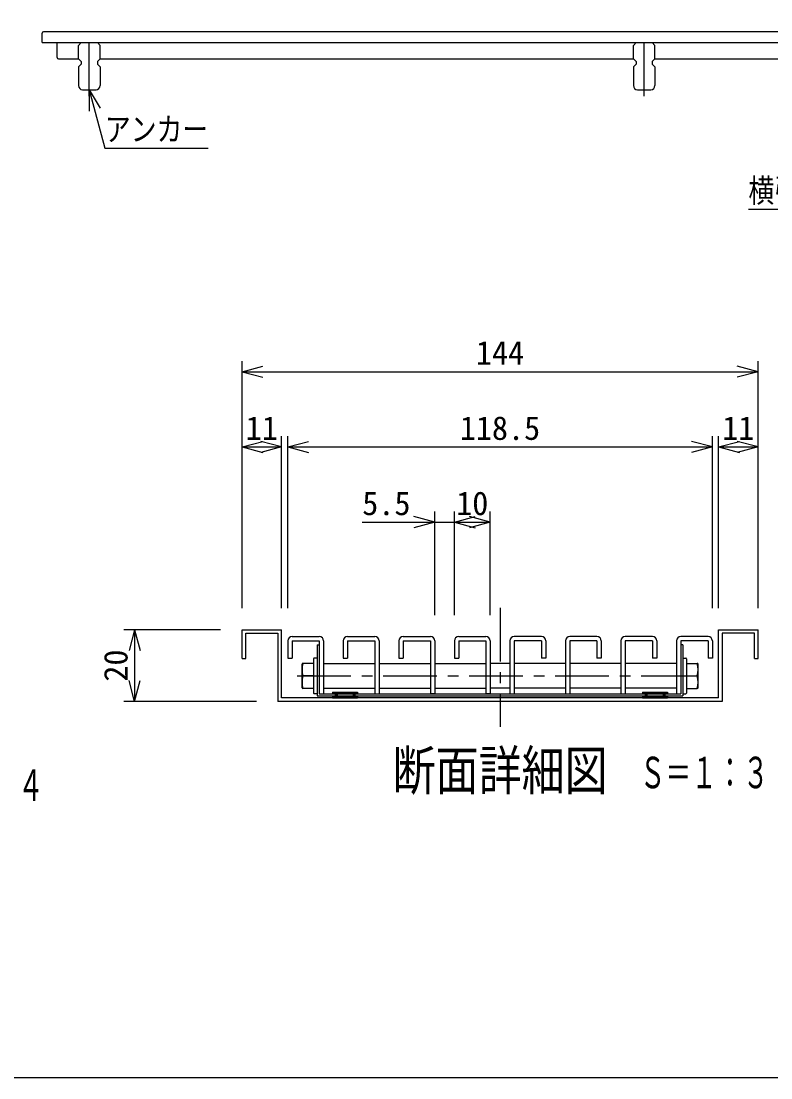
# Model space of a CAD drawing. Units: millimetres, scale not verified, with parts at other scales. Extents: x -1092 to 1092, y -744 to 696.
# Drawn here: x -556 to 2, y -744 to 43 of the extents above; entities that cross this region are included whole.
import ezdxf
from ezdxf.enums import TextEntityAlignment as Align

# ---------------------------------------------------------------- set-up
doc = ezdxf.new("R2010")
doc.units = ezdxf.units.MM
doc.header["$LTSCALE"] = 8
doc.linetypes.add('CHAIN1', pattern=[8, 5, -1, 1, -1])
for name, color, linetype in [('0-0_計極細', 2, 'Continuous'), ('0-1_計細線', 3, 'Continuous'), ('0-5_寸法線', 7, 'Continuous'), ('0-7_枠細線', 5, 'Continuous'), ('0-8_枠中線', 5, 'Continuous'), ('1-2_極細2', 2, 'Continuous'), ('1-3_細線2', 4, 'Continuous'), ('1-5_寸法2', 7, 'Continuous')]:
    doc.layers.add(name, color=color, linetype=linetype)
doc.styles.add('ＭＳ ゴシック', font='')
doc.styles.get('ＭＳ ゴシック').set_extended_font_data('MS Gothic')

msp = doc.modelspace()

# ---------------------------------------------------------------- linework, layer by layer
at = {"layer": '0-0_計極細', "linetype": 'CHAIN1'}
for p, q in [((-504.996, -13.261), (-504.996, 31.792)), ((-91.996, -13.261), (-91.996, 31.792))]:
    msp.add_line(p, q, dxfattribs=at)
at = {"layer": '0-1_計細線'}
for p, q in [((-539.996, 26.534), (-539.996, 33.534)), ((-539.996, 26.534), (276.004, 26.534)), ((-528.996, 15.534), (-528.996, 26.534)), ((-510.996, 26.522), (-512.996, 24.522)), ((-512.996, 14.522), (-512.996, 24.522)), ((-510.996, 26.522), (-498.996, 26.522)), ((-496.996, 24.522), (-498.996, 26.522)), ((-496.996, 14.522), (-496.996, 24.522)), ((-97.996, 26.522), (-99.996, 24.522)), ((-99.996, 14.522), (-99.996, 24.522)), ((-97.996, 26.522), (-85.996, 26.522)), ((-83.996, 24.522), (-85.996, 26.522)), ((-83.996, 14.522), (-83.996, 24.522)), ((-527.996, 14.534), (-512.996, 14.534)), ((-512.996, 14.522), (-510.996, 12.522)), ((-510.996, 10.522), (-512.996, 8.522)), ((-512.996, 8.522), (-512.996, -5.478)), ((-510.996, 12.522), (-510.996, 10.522)), ((-496.996, 14.522), (-498.996, 12.522)), ((-498.996, 12.522), (-498.996, 10.522)), ((-498.996, 10.522), (-496.996, 8.522)), ((-496.996, 14.534), (-99.996, 14.534)), ((-496.996, 8.522), (-496.996, -5.478)), ((-99.996, 14.522), (-97.996, 12.522)), ((-97.996, 10.522), (-99.996, 8.522)), ((-99.996, 8.522), (-99.996, -5.478)), ((-97.996, 12.522), (-97.996, 10.522)), ((-83.996, 14.522), (-85.996, 12.522)), ((-85.996, 12.522), (-85.996, 10.522)), ((-85.996, 10.522), (-83.996, 8.522)), ((-83.996, 14.534), (276.004, 14.534)), ((-83.996, 8.522), (-83.996, -5.478)), ((-509.996, -8.478), (-499.996, -8.478)), ((-96.996, -8.478), (-86.996, -8.478))]:
    msp.add_line(p, q, dxfattribs=at)
msp.add_lwpolyline([(355.004, 34.534), (346.004, 34.534), (-538.996, 34.534)], dxfattribs=at)
for centre, radius, start, end in [((-538.996, 33.534), 1, 90, 180), ((-527.996, 15.534), 1, 180, 270), ((-509.996, -5.478), 3, 180, 270), ((-499.996, -5.478), 3, 270, 360), ((-96.996, -5.478), 3, 180, 270), ((-86.996, -5.478), 3, 270, 360)]:
    msp.add_arc(centre, radius, start, end, dxfattribs=at)
at = {"layer": '0-5_寸法線'}
for q in [(-496.996, -22.335), (-504.996, -24.478)]:
    msp.add_line((-504.996, -8.478), q, dxfattribs=at)
for points in [[(-504.996, -8.478), (-493.348, -51.951), (-416.548, -51.951)], [(232.879, -34.54), (196.817, -97.646), (-14.383, -97.646)]]:
    msp.add_lwpolyline(points, dxfattribs=at)
at = {"layer": '0-8_枠中線'}
msp.add_lwpolyline([(-1092, -744), (-1092, 696), (1092, 696), (1092, -744)], close=True, dxfattribs=at)
at = {"layer": '1-2_極細2', "linetype": 'CHAIN1'}
for p, q in [((-199.241, -394.124), (-199.241, -482.757)), ((-350.21, -444.834), (-47.412, -444.834))]:
    msp.add_line(p, q, dxfattribs=at)
at = {"layer": '1-2_極細2'}
for p, q in [((-388.575, -413.1), (-364.575, -413.1)), ((-388.575, -431.767), (-388.575, -413.1)), ((-364.575, -413.1), (-364.575, -463.767)), ((-36.575, -410.434), (-7.241, -410.434)), ((-36.575, -461.1), (-36.575, -410.434)), ((-9.908, -413.1), (-33.908, -413.1)), ((-33.908, -413.1), (-33.908, -463.767)), ((-9.908, -431.767), (-9.908, -413.1)), ((-7.241, -431.767), (-7.241, -410.434)), ((-335.375, -421.634), (-333.775, -421.634)), ((-335.375, -421.634), (-335.375, -459.767)), ((-63.108, -421.634), (-64.708, -421.634)), ((-63.108, -421.634), (-63.108, -459.767)), ((-391.241, -431.767), (-388.575, -431.767)), ((-9.908, -431.767), (-7.241, -431.767)), ((-338.033, -444.834), (-346.045, -444.834)), ((-60.45, -444.834), (-52.438, -444.834)), ((-33.908, -463.767), (-364.575, -463.767)), ((-335.375, -459.767), (-63.108, -459.767)), ((-333.775, -458.167), (-64.708, -458.167)), ((-323.908, -456.834), (-323.908, -458.167)), ((-323.908, -456.834), (-305.241, -456.834)), ((-323.908, -457.6), (-305.241, -457.6)), ((-323.908, -459.767), (-323.908, -461.1)), ((-323.908, -460), (-305.241, -460)), ((-323.908, -460.8), (-305.241, -460.8)), ((-323.908, -461.1), (-305.241, -461.1)), ((-321.908, -458.167), (-321.908, -459.767)), ((-321.908, -458.4), (-320.575, -458.4)), ((-321.908, -459.2), (-320.575, -459.2)), ((-320.575, -458.167), (-320.575, -459.767)), ((-308.575, -458.167), (-308.575, -459.767)), ((-308.575, -458.4), (-307.241, -458.4)), ((-308.575, -459.2), (-307.241, -459.2)), ((-307.241, -458.167), (-307.241, -459.767)), ((-305.241, -456.834), (-305.241, -458.167)), ((-305.241, -459.767), (-305.241, -461.1)), ((-93.241, -456.834), (-93.241, -458.167)), ((-93.241, -456.834), (-74.575, -456.834)), ((-93.241, -457.6), (-74.575, -457.6)), ((-93.241, -459.767), (-93.241, -461.1)), ((-93.241, -460), (-74.575, -460)), ((-93.241, -460.8), (-74.575, -460.8)), ((-93.241, -461.1), (-74.575, -461.1)), ((-91.241, -458.167), (-91.241, -459.767)), ((-91.241, -458.4), (-89.908, -458.4)), ((-91.241, -459.2), (-89.908, -459.2)), ((-89.908, -458.167), (-89.908, -459.767)), ((-77.908, -458.167), (-77.908, -459.767)), ((-77.908, -458.4), (-76.575, -458.4)), ((-77.908, -459.2), (-76.575, -459.2)), ((-76.575, -458.167), (-76.575, -459.767)), ((-74.575, -456.834), (-74.575, -458.167)), ((-74.575, -459.767), (-74.575, -461.1))]:
    msp.add_line(p, q, dxfattribs=at)
for points in [[(-391.241, -431.767), (-391.241, -410.434), (-361.908, -410.434)], [(-36.575, -461.1), (-361.908, -461.1), (-361.908, -410.434)]]:
    msp.add_lwpolyline(points, dxfattribs=at)
for centre, start, end in [((-325.89, -440.167), 166.96433, 193.03802), ((-72.593, -440.167), 346.96198, 13.03567), ((-325.89, -449.501), 166.96198, 193.03567), ((-72.593, -449.501), 346.96433, 13.03802)]:
    msp.add_arc(centre, 20.688, start, end, dxfattribs=at)
at = {"layer": '1-3_細線2'}
for p, q in [((-354.041, -415.5), (-333.775, -415.5)), ((-312.708, -415.5), (-292.441, -415.5)), ((-271.375, -415.5), (-251.108, -415.5)), ((-230.041, -415.5), (-209.775, -415.5)), ((-168.441, -415.5), (-188.708, -415.5)), ((-127.108, -415.5), (-147.375, -415.5)), ((-85.775, -415.5), (-106.041, -415.5)), ((-44.441, -415.5), (-64.708, -415.5)), ((-357.241, -418.7), (-357.241, -431.5)), ((-354.041, -418.7), (-333.775, -418.7)), ((-354.041, -418.7), (-354.041, -431.5)), ((-333.775, -418.7), (-333.775, -458.167)), ((-330.575, -418.7), (-330.575, -458.167)), ((-315.908, -418.7), (-315.908, -431.5)), ((-312.708, -418.7), (-312.708, -431.5)), ((-289.241, -418.7), (-289.241, -458.167)), ((-274.575, -418.7), (-274.575, -431.5)), ((-271.375, -418.7), (-271.375, -431.5)), ((-247.908, -418.7), (-247.908, -458.167)), ((-233.241, -418.7), (-233.241, -431.5)), ((-230.041, -418.7), (-230.041, -431.5)), ((-206.575, -418.7), (-206.575, -458.167)), ((-191.908, -418.7), (-191.908, -458.167)), ((-168.441, -418.7), (-168.441, -431.5)), ((-165.241, -418.7), (-165.241, -431.5)), ((-150.575, -418.7), (-150.575, -458.167)), ((-127.108, -418.7), (-127.108, -431.5)), ((-123.908, -418.7), (-123.908, -431.5)), ((-109.241, -418.7), (-109.241, -458.167)), ((-85.775, -418.7), (-106.041, -418.7)), ((-106.041, -418.7), (-106.041, -458.167)), ((-85.775, -418.7), (-85.775, -431.5)), ((-82.575, -418.7), (-82.575, -431.5)), ((-67.908, -418.7), (-67.908, -458.167)), ((-64.708, -418.7), (-64.708, -458.167)), ((-44.441, -418.7), (-64.708, -418.7)), ((-44.441, -418.7), (-44.441, -431.5)), ((-41.241, -418.7), (-41.241, -431.5)), ((-357.241, -431.5), (-354.041, -431.5)), ((-338.033, -432.034), (-338.033, -446.167)), ((-335.375, -431.5), (-337.499, -431.5)), ((-315.908, -431.5), (-312.708, -431.5)), ((-274.575, -431.5), (-271.375, -431.5)), ((-233.241, -431.5), (-230.041, -431.5)), ((-165.241, -431.5), (-168.441, -431.5)), ((-123.908, -431.5), (-127.108, -431.5)), ((-82.575, -431.5), (-85.775, -431.5)), ((-63.108, -431.5), (-60.983, -431.5)), ((-60.45, -432.034), (-60.45, -457.634)), ((-41.241, -431.5), (-44.441, -431.5)), ((-346.578, -453.634), (-346.578, -436.034)), ((-338.033, -435.5), (-346.045, -435.5)), ((-330.575, -435.634), (-292.441, -435.634)), ((-289.241, -435.634), (-251.108, -435.634)), ((-247.908, -435.634), (-209.775, -435.634)), ((-191.908, -435.634), (-206.575, -435.634)), ((-150.575, -435.634), (-188.708, -435.634)), ((-109.241, -435.634), (-147.375, -435.634)), ((-67.908, -435.634), (-106.041, -435.634)), ((-64.708, -437.94), (-64.708, -448.527)), ((-60.45, -435.5), (-52.438, -435.5)), ((-51.905, -453.634), (-51.905, -436.034)), ((-338.033, -446.167), (-338.033, -457.634)), ((-338.033, -454.167), (-346.045, -454.167)), ((-330.575, -454.034), (-292.441, -454.034)), ((-289.241, -454.034), (-251.108, -454.034)), ((-247.908, -454.034), (-209.775, -454.034)), ((-191.908, -454.034), (-206.575, -454.034)), ((-150.575, -454.034), (-188.708, -454.034)), ((-109.241, -454.034), (-147.375, -454.034)), ((-67.908, -454.034), (-106.041, -454.034)), ((-60.45, -454.167), (-52.438, -454.167)), ((-335.375, -458.167), (-337.499, -458.167)), ((-333.775, -458.167), (-330.575, -458.167)), ((-292.441, -458.167), (-289.241, -458.167)), ((-247.908, -458.167), (-251.108, -458.167)), ((-206.575, -458.167), (-209.775, -458.167)), ((-191.908, -458.167), (-188.708, -458.167)), ((-150.575, -458.167), (-147.375, -458.167)), ((-109.241, -458.167), (-106.041, -458.167)), ((-67.908, -458.167), (-64.708, -458.167)), ((-63.108, -458.167), (-60.983, -458.167))]:
    msp.add_line(p, q, dxfattribs=at)
for points in [[(-312.708, -418.7), (-292.441, -418.7), (-292.441, -458.167)], [(-271.375, -418.7), (-251.108, -418.7), (-251.108, -458.167)], [(-230.041, -418.7), (-209.775, -418.7), (-209.775, -458.167)], [(-168.441, -418.7), (-188.708, -418.7), (-188.708, -458.167)], [(-127.108, -418.7), (-147.375, -418.7), (-147.375, -458.167)]]:
    msp.add_lwpolyline(points, dxfattribs=at)
for centre, radius, start, end in [((-354.041, -418.7), 3.2, 90, 180), ((-333.775, -418.7), 3.2, 0, 90), ((-312.708, -418.7), 3.2, 90, 180), ((-292.441, -418.7), 3.2, 0, 90), ((-271.375, -418.7), 3.2, 90, 180), ((-251.108, -418.7), 3.2, 0, 90), ((-230.041, -418.7), 3.2, 90, 180), ((-209.775, -418.7), 3.2, 0, 90), ((-188.708, -418.7), 3.2, 90, 180), ((-168.441, -418.7), 3.2, 0, 90), ((-147.375, -418.7), 3.2, 90, 180), ((-127.108, -418.7), 3.2, 0, 90), ((-106.041, -418.7), 3.2, 90, 180), ((-85.775, -418.7), 3.2, 0, 90), ((-64.708, -418.7), 3.2, 90, 180), ((-44.441, -418.7), 3.2, 0, 90), ((-337.499, -432.034), 0.533, 90, 180), ((-60.983, -432.034), 0.533, 0, 90), ((-346.045, -436.034), 0.533, 90, 180), ((-52.438, -436.034), 0.533, 0, 90), ((-346.045, -453.634), 0.533, 180, 270), ((-52.438, -453.634), 0.533, 270, 360), ((-337.499, -457.634), 0.533, 180, 270), ((-60.983, -457.634), 0.533, 270, 360)]:
    msp.add_arc(centre, radius, start, end, dxfattribs=at)
at = {"layer": '1-5_寸法2'}
for p, q in [((-391.241, -394.434), (-391.241, -210.434)), ((-7.241, -394.434), (-7.241, -210.434)), ((-391.241, -218.434), (-375.787, -214.293)), ((-391.241, -218.434), (-375.787, -222.575)), ((-391.241, -218.434), (-7.241, -218.434)), ((-7.241, -218.434), (-22.696, -214.293)), ((-7.241, -218.434), (-22.696, -222.575)), ((-391.241, -394.434), (-391.241, -266.434)), ((-361.908, -394.434), (-361.908, -266.434)), ((-357.241, -394.434), (-357.241, -266.434)), ((-41.241, -394.434), (-41.241, -266.434)), ((-36.575, -394.434), (-36.575, -266.434)), ((-7.241, -394.434), (-7.241, -266.434)), ((-391.241, -274.434), (-375.787, -270.293)), ((-391.241, -274.434), (-375.787, -278.575)), ((-391.241, -274.434), (-361.908, -274.434)), ((-361.908, -274.434), (-377.363, -270.293)), ((-361.908, -274.434), (-377.363, -278.575)), ((-357.241, -274.434), (-341.787, -270.293)), ((-357.241, -274.434), (-341.787, -278.575)), ((-357.241, -274.434), (-41.241, -274.434)), ((-41.241, -274.434), (-56.696, -270.293)), ((-41.241, -274.434), (-56.696, -278.575)), ((-36.575, -274.434), (-21.12, -270.293)), ((-36.575, -274.434), (-21.12, -278.575)), ((-36.575, -274.434), (-7.241, -274.434)), ((-7.241, -274.434), (-22.696, -270.293)), ((-7.241, -274.434), (-22.696, -278.575)), ((-247.908, -399.5), (-247.908, -322.434)), ((-233.241, -399.5), (-233.241, -322.434)), ((-206.575, -399.5), (-206.575, -322.434)), ((-247.908, -330.434), (-263.363, -326.293)), ((-233.241, -330.434), (-217.787, -326.293)), ((-206.575, -330.434), (-222.03, -326.293)), ((-301.825, -330.434), (-233.241, -330.434)), ((-247.908, -330.434), (-263.363, -334.575)), ((-233.241, -330.434), (-217.787, -334.575)), ((-233.241, -330.434), (-206.575, -330.434)), ((-206.575, -330.434), (-222.03, -334.575)), ((-407.241, -410.434), (-479.241, -410.434)), ((-471.241, -410.434), (-475.383, -425.889)), ((-471.241, -410.434), (-467.1, -425.889)), ((-471.241, -410.434), (-471.241, -463.767)), ((-471.241, -463.767), (-475.383, -448.312)), ((-471.241, -463.767), (-467.1, -448.312)), ((-380.575, -463.767), (-479.241, -463.767))]:
    msp.add_line(p, q, dxfattribs=at)

# ---------------------------------------------------------------- texts
at = {"layer": '0-5_寸法線', "style": 'ＭＳ ゴシック', "width": 0.8}
for s, p in [('アンカー', (-493.348, -51.951)), ('横引き排水トラップ一式', (-14.383, -97.588))]:
    msp.add_text(s, height=17.6, dxfattribs=at).set_placement(p, align=Align.BOTTOM_LEFT)
at = {"layer": '0-7_枠細線', "style": 'ＭＳ ゴシック'}
for s, height, width, p in [('断面詳細図', 29.33, 0.8, (-279.241, -538.637)), ('Ｓ＝１：３', 23.46, 0.6, (-95.323, -535.481)), ('Ｓ＝１：４', 23.46, 0.6, (-634.976, -544.934))]:
    msp.add_text(s, height=height, dxfattribs=dict(at, width=width)).set_placement(p, align=Align.BOTTOM_LEFT)
at = {"layer": '1-5_寸法2', "style": 'ＭＳ ゴシック'}
for s, p in [('144', (-217.241, -218.434)), ('11', (-388.575, -274.434)), ('118.5', (-229.241, -274.434)), ('11', (-33.908, -274.434)), ('5.5', (-301.825, -330.434)), ('10', (-231.908, -330.434))]:
    msp.add_text(s, height=17.6, dxfattribs=at).set_placement(p, align=Align.BOTTOM_LEFT)
msp.add_text('20', height=17.6, rotation=90, dxfattribs=at).set_placement((-471.241, -449.1), align=Align.BOTTOM_LEFT)

doc.saveas('drawing.dxf')
